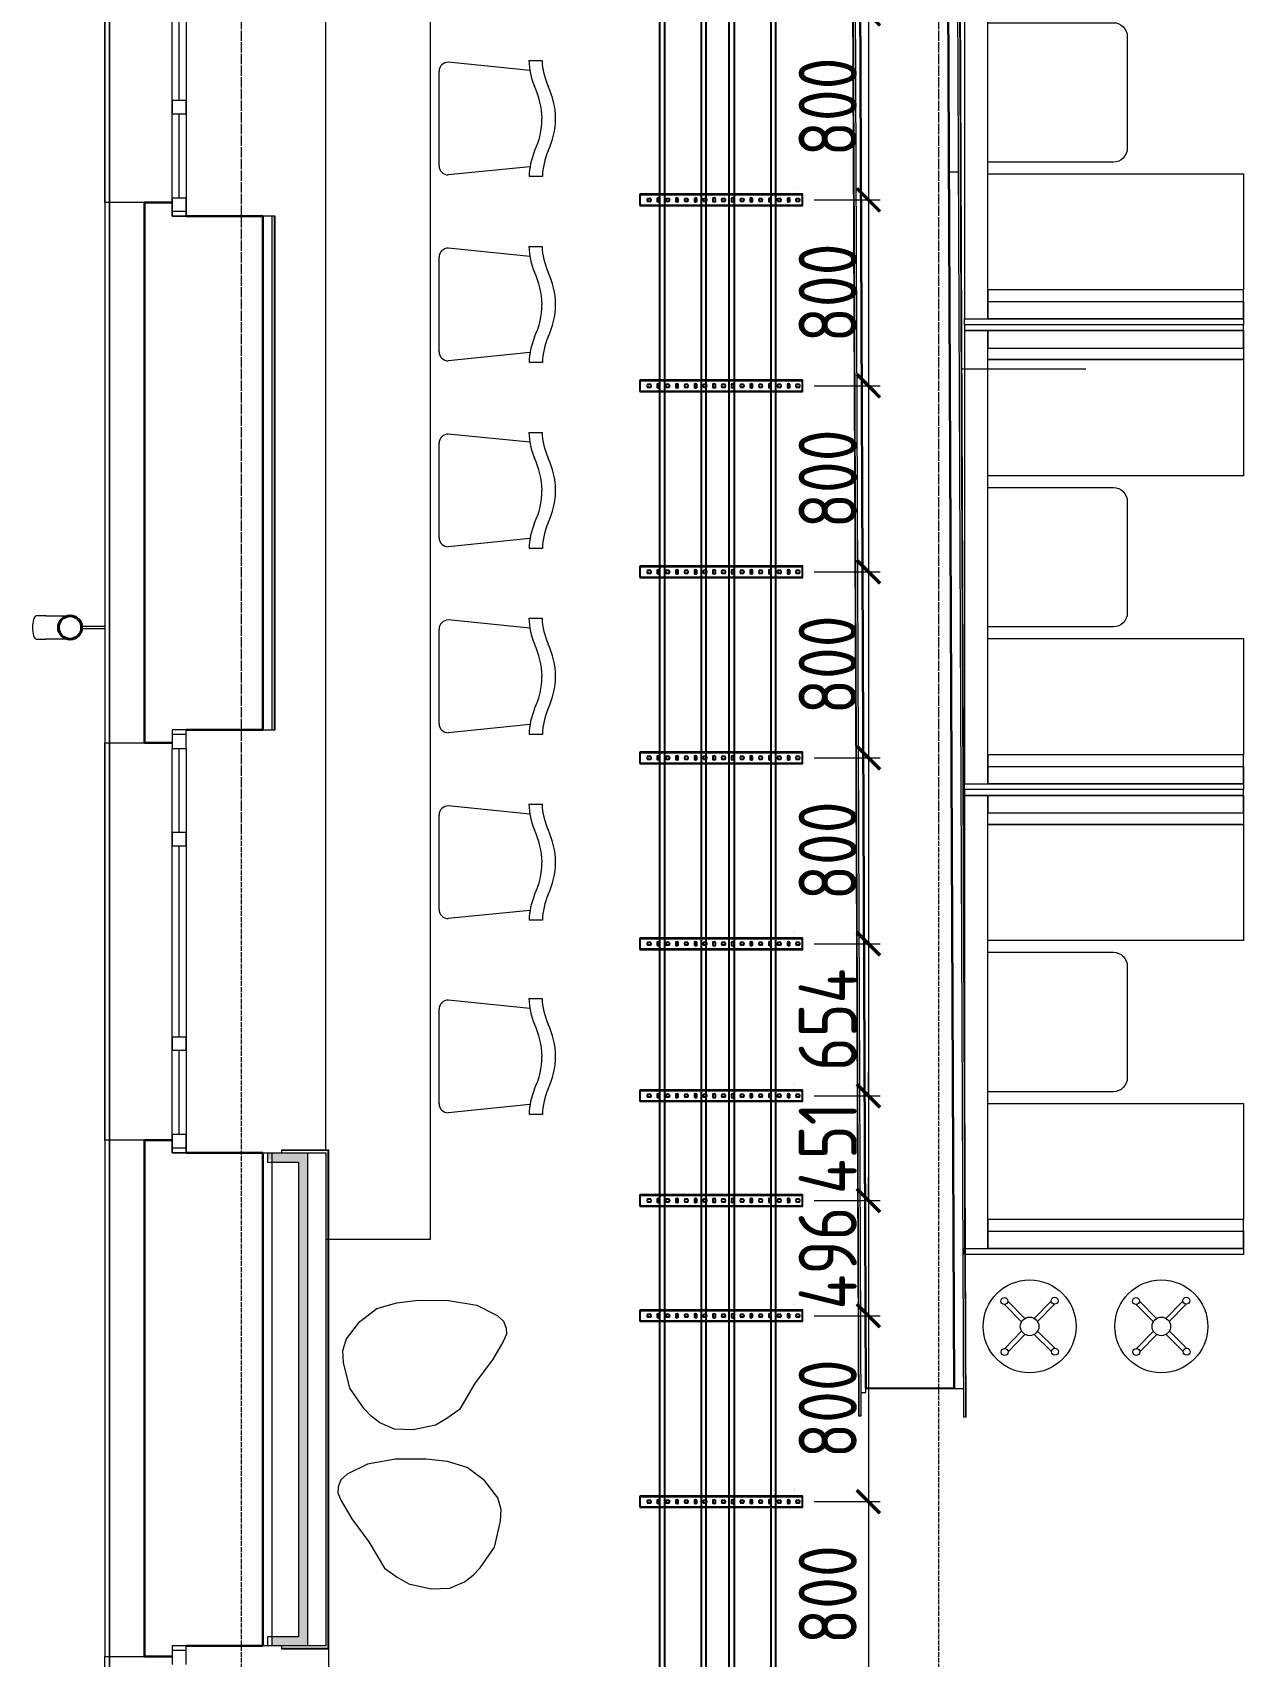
# Model space of a CAD drawing. Header units: millimetres. Extents: x -42533 to 645315, y 3457 to 82611.
# Drawn here: x 325497 to 330708, y 50052 to 57040 of the extents above; entities that cross this region are included whole.
import ezdxf
from ezdxf.enums import TextEntityAlignment as Align

# ---------------------------------------------------------------- set-up
doc = ezdxf.new("R2018")
doc.units = ezdxf.units.MM
doc.linetypes.add('ADSK_Линия сетки', pattern=[25, 20, -2.5, 0, -2.5])
for name, color, linetype in [('00_00_потолок_Панели из стали', 7, 'Continuous'), ('ЭОМ_Лотки авар.', 1, 'Continuous'), ('ЭОМ_Лотки рабочие', 5, 'Continuous')]:
    doc.layers.add(name, color=color, linetype=linetype)
for name, color, linetype, lineweight in [('_ Окна', 7, 'Continuous', 9), ('Обобщенные модели', 7, 'Continuous', 18), ('Окна', 7, 'Continuous', 9), ('Оси', 253, 'Continuous', 9), ('Перекрытие', 7, 'Continuous', 18), ('Стены внутренние', 7, 'Continuous', 18), ('Стены наружные', 7, 'Continuous', 18), ('Стены несущие', 7, 'Continuous', 30), ('Стены отделка', 7, 'Continuous', 30), ('Стены штриховка', 7, 'Continuous', 9), ('ТХ', 5, 'Continuous', 0), ('ШТРИХОВКА', 252, 'Continuous', 15)]:
    doc.layers.add(name, color=color, linetype=linetype, lineweight=lineweight)
doc.styles.get("Standard").update_dxf_attribs({"font": 'arial.ttf'})
doc.styles.add('М2', font='isocpeur.ttf', dxfattribs={"width": 0.8})
doc.dimstyles.new('М2-100', dxfattribs={"dimtxt": 250, "dimasz": 100, "dimexe": 50, "dimexo": 50, "dimgap": 50, "dimtad": 1, "dimdec": 0, "dimzin": 1, "dimtxsty": 'М2', "dimblk": 'ARCHTICK', "dimcen": 2.5, "dimdle": 50, "dimclre": 256, "dimclrt": 256, "dimadec": 0, "dimazin": 0, "dimtfac": 1, "dimtdec": 0, "dimtix": 1, "dimtmove": 1, "dimatfit": 3, "dimldrblk": 'NONE', "dimfxl": 1, "dimtolj": 1, "dimlwd": 9, "dimlwe": 9, "dimarcsym": 1})

# ---------------------------------------------------------------- blocks, each defined once
blk = doc.blocks.new('ТХ 3 этаж')
at = {"layer": 'ТХ', "color": 8}
for p, q in [((54608.9, 30441.8), (54257.6, 30477.4)), ((54604.4, 30484.5), (54662.2, 30484.5)), ((54218.1, 30031.8), (54218.1, 30437.8)), ((54608.9, 30027.7), (54257.6, 29992.2)), ((54662.5, 29985.3), (54605, 29985.3)), ((54218.1, 29231.8), (54218.1, 29637.8)), ((54608.9, 29641.8), (54257.6, 29677.4)), ((54604.4, 29684.5), (54662.2, 29684.5)), ((54608.9, 29227.7), (54257.6, 29192.2)), ((54662.5, 29185.3), (54605, 29185.3)), ((54608.9, 28841.8), (54257.6, 28877.4)), ((54604.4, 28884.5), (54662.2, 28884.5)), ((54218.1, 28431.8), (54218.1, 28837.8)), ((54608.9, 28427.7), (54257.6, 28392.2)), ((54662.5, 28385.3), (54605, 28385.3)), ((54218.1, 27631.8), (54218.1, 28037.8)), ((54608.9, 28041.8), (54257.6, 28077.4)), ((54604.4, 28084.5), (54662.2, 28084.5)), ((54608.9, 27627.7), (54257.6, 27592.2)), ((54662.5, 27585.3), (54605, 27585.3)), ((54608.9, 27241.8), (54257.6, 27277.4)), ((54604.4, 27284.5), (54662.2, 27284.5)), ((54218.1, 26831.8), (54218.1, 27237.8)), ((54608.9, 26827.7), (54257.6, 26792.2)), ((54662.5, 26785.3), (54605, 26785.3)), ((54608.9, 26406.3), (54257.6, 26441.9)), ((54604.4, 26449), (54662.2, 26449)), ((54218.1, 25996.2), (54218.1, 26402.3)), ((54608.9, 25992.2), (54257.6, 25956.7)), ((54662.5, 25949.8), (54605, 25949.8)), ((56724.7, 25058), (56651.1, 25131.7)), ((56665.2, 25145.8), (56738.9, 25072.2)), ((56851.6, 25147), (56778.7, 25072.4)), ((56793, 25058.4), (56865.8, 25133)), ((57291.6, 25058), (57217.9, 25131.7)), ((57232.1, 25145.8), (57305.7, 25072.2)), ((57418.4, 25147), (57345.6, 25072.4)), ((57359.8, 25058.4), (57432.7, 25133)), ((56867.3, 24943.8), (56793.6, 25017.5)), ((57434.1, 24943.8), (57360.4, 25017.5)), ((56652, 24942.6), (56724.7, 25017)), ((56739, 25003), (56666.2, 24928.6)), ((56779.4, 25003.3), (56853.1, 24929.7)), ((57218.8, 24942.6), (57291.6, 25017)), ((57305.9, 25003), (57233.1, 24928.6)), ((57346.3, 25003.3), (57419.9, 24929.7))]:
    blk.add_line(p, q, dxfattribs=at)
blk.add_lwpolyline([(53731, 25412.6), (54181, 25412.6), (54181, 31912.6), (53731, 31912.6)], dxfattribs=at)
at = {"layer": 'ТХ', "color": 8, "ltscale": 50}
for points in [[(56579.6, 29372.5), (56579.6, 31322.5), (56479.6, 31322.5), (56479.6, 29372.5)], [(57679.6, 29372.5), (57679.6, 29497.5), (56579.6, 29497.5), (56579.6, 29372.5)], [(57679.6, 29447.5), (57679.6, 29372.5), (56579.6, 29372.5), (56579.6, 29447.5)], [(56579.6, 27372.5), (56579.6, 29322.5), (56479.6, 29322.5), (56479.6, 27372.5)], [(57679.6, 29322.5), (57679.6, 29197.5), (56579.6, 29197.5), (56579.6, 29322.5)], [(57679.6, 29247.5), (57679.6, 29322.5), (56579.6, 29322.5), (56579.6, 29247.5)], [(57679.6, 27372.5), (57679.6, 27497.5), (56579.6, 27497.5), (56579.6, 27372.5)], [(57679.6, 27447.5), (57679.6, 27372.5), (56579.6, 27372.5), (56579.6, 27447.5)], [(56579.6, 25372.5), (56579.6, 27322.5), (56479.6, 27322.5), (56479.6, 25372.5)], [(57679.6, 27322.5), (57679.6, 27197.5), (56579.6, 27197.5), (56579.6, 27322.5)], [(57679.6, 27247.5), (57679.6, 27322.5), (56579.6, 27322.5), (56579.6, 27247.5)], [(57679.6, 25372.5), (57679.6, 25497.5), (56579.6, 25497.5), (56579.6, 25372.5)], [(57679.6, 25447.5), (57679.6, 25372.5), (56579.6, 25372.5), (56579.6, 25447.5)]]:
    blk.add_lwpolyline(points, close=True, dxfattribs=at)
at = {"layer": 'ТХ', "color": 8}
for points in [[(56579.6, 30047.5), (56579.6, 30647.5), (57119.6, 30647.5, -0.414214), (57179.6, 30587.5), (57179.6, 30107.5, -0.414214), (57119.6, 30047.5)], [(56579.6, 28047.5), (56579.6, 28647.5), (57119.6, 28647.5, -0.414214), (57179.6, 28587.5), (57179.6, 28107.5, -0.414214), (57119.6, 28047.5)], [(56579.6, 26047.5), (56579.6, 26647.5), (57119.6, 26647.5, -0.414214), (57179.6, 26587.5), (57179.6, 26107.5, -0.414214), (57119.6, 26047.5)]]:
    blk.add_lwpolyline(points, format="xyb", close=True, dxfattribs=at)
for points in [[(56579.6, 29497.5), (56579.6, 29997.5), (57679.6, 29997.5), (57679.6, 29497.5)], [(57679.6, 29372.5), (57679.6, 29347.5), (56479.6, 29347.5), (56479.6, 29372.5)], [(57679.6, 29322.5), (57679.6, 29347.5), (56479.6, 29347.5), (56479.6, 29322.5)], [(56579.6, 28697.5), (56579.6, 29197.5), (57679.6, 29197.5), (57679.6, 28697.5)], [(56579.6, 27497.5), (56579.6, 27997.5), (57679.6, 27997.5), (57679.6, 27497.5)], [(57679.6, 27372.5), (57679.6, 27347.5), (56479.6, 27347.5), (56479.6, 27372.5)], [(57679.6, 27322.5), (57679.6, 27347.5), (56479.6, 27347.5), (56479.6, 27322.5)], [(56579.6, 26697.5), (56579.6, 27197.5), (57679.6, 27197.5), (57679.6, 26697.5)], [(56579.6, 25497.5), (56579.6, 25997.5), (57679.6, 25997.5), (57679.6, 25497.5)], [(57679.6, 25372.5), (57679.6, 25347.5), (56479.6, 25347.5), (56479.6, 25372.5)]]:
    blk.add_lwpolyline(points, close=True, dxfattribs=at)
at = {"layer": 'ТХ', "color": 8, "lineweight": 0}
for points in [[(54127.9, 25150), (54258.7, 25149.8), (54380.5, 25128.5), (54467.7, 25084.8), (54494.7, 25060.7), (54506.7, 25030.6), (54508.1, 25005), (54494.5, 24973.4), (54447.8, 24893.8), (54373.9, 24794.7), (54306.1, 24680.5), (54251.9, 24641.5), (54202.2, 24613), (54105.9, 24592.1), (54026.2, 24595.3), (53963.1, 24622.4), (53925.6, 24651.1), (53895.6, 24682.7), (53834, 24771.5), (53807.2, 24882.9), (53804.2, 24934), (53819.4, 24983.6), (53876.6, 25058.7), (53950.4, 25114.2), (54036.2, 25139.6)], [(54162, 24466.5), (54031.2, 24466.3), (53909.4, 24445), (53822.3, 24401.3), (53795.3, 24377.2), (53783.3, 24347.1), (53781.8, 24321.5), (53795.4, 24290), (53842.2, 24210.3), (53916, 24111.2), (53983.9, 23997), (54038.1, 23958), (54087.7, 23929.5), (54184, 23908.6), (54263.7, 23911.8), (54326.8, 23939), (54364.4, 23967.6), (54394.4, 23999.2), (54455.9, 24088.1), (54482.8, 24199.4), (54485.7, 24250.5), (54470.6, 24300.1), (54413.3, 24375.2), (54339.5, 24430.7), (54253.8, 24456.1)]]:
    blk.add_lwpolyline(points, close=True, dxfattribs=at)
at = {"layer": 'ТХ', "color": 8}
for centre, radius in [((56759, 25037.6), 200), ((57325.9, 25037.6), 200), ((56650.3, 25146.7), 15), ((56866.5, 25148), 15), ((57217.1, 25146.7), 15), ((57433.3, 25148), 15), ((56759, 25037.6), 40), ((57325.9, 25037.6), 40), ((56651.3, 24927.6), 15), ((56868.1, 24928.8), 15), ((57218.1, 24927.6), 15), ((57434.9, 24928.8), 15)]:
    blk.add_circle(centre, radius, dxfattribs=at)
for centre, radius, start, end in [((54257.6, 30437.8), 39.6, 90, 180), ((54919.7, 30495.8), 315.5, 182.03974, 202.69607), ((54962.3, 30497.3), 301.4, 182.3795, 204.13839), ((54321, 30228.9), 340, 0.98928, 25.27184), ((54396, 30234.4), 323, 0.04506, 25.59188), ((54339, 30235), 321.8, 334.36129, 359.95428), ((54397.1, 30234.9), 321.8, 334.36129, 359.95428), ((54920.3, 29974), 315.5, 157.30393, 177.96026), ((54966.2, 29976.2), 303.4, 156.75305, 178.2859), ((54257.6, 30031.8), 39.6, 180, 270), ((54257.6, 29637.8), 39.6, 90, 180), ((54919.7, 29695.8), 315.5, 182.03974, 202.69607), ((54962.3, 29697.3), 301.4, 182.3795, 204.13839), ((54321, 29428.9), 340, 0.98928, 25.27184), ((54396, 29434.4), 323, 0.04506, 25.59188), ((54339, 29435), 321.8, 334.36129, 359.95428), ((54397.1, 29434.9), 321.8, 334.36129, 359.95428), ((54920.3, 29174), 315.5, 157.30393, 177.96026), ((54966.2, 29176.2), 303.4, 156.75305, 178.2859), ((54257.6, 29231.8), 39.6, 180, 270), ((54257.6, 28837.8), 39.6, 90, 180), ((54919.7, 28895.8), 315.5, 182.03974, 202.69607), ((54962.3, 28897.3), 301.4, 182.3795, 204.13839), ((54321, 28628.9), 340, 0.98928, 25.27184), ((54396, 28634.4), 323, 0.04506, 25.59188), ((54339, 28635), 321.8, 334.36129, 359.95428), ((54397.1, 28634.9), 321.8, 334.36129, 359.95428), ((54920.3, 28374), 315.5, 157.30393, 177.96026), ((54966.2, 28376.2), 303.4, 156.75305, 178.2859), ((54257.6, 28431.8), 39.6, 180, 270), ((54257.6, 28037.8), 39.6, 90, 180), ((54919.7, 28095.8), 315.5, 182.03974, 202.69607), ((54962.3, 28097.3), 301.4, 182.3795, 204.13839), ((54321, 27828.9), 340, 0.98928, 25.27184), ((54396, 27834.4), 323, 0.04506, 25.59188), ((54339, 27835), 321.8, 334.36129, 359.95428), ((54397.1, 27834.9), 321.8, 334.36129, 359.95428), ((54920.3, 27574), 315.5, 157.30393, 177.96026), ((54966.2, 27576.2), 303.4, 156.75305, 178.2859), ((54257.6, 27631.8), 39.6, 180, 270), ((54257.6, 27237.8), 39.6, 90, 180), ((54919.7, 27295.8), 315.5, 182.03974, 202.69607), ((54962.3, 27297.3), 301.4, 182.3795, 204.13839), ((54321, 27028.9), 340, 0.98928, 25.27184), ((54396, 27034.4), 323, 0.04506, 25.59188), ((54339, 27035), 321.8, 334.36129, 359.95428), ((54397.1, 27034.9), 321.8, 334.36129, 359.95428), ((54920.3, 26774), 315.5, 157.30393, 177.96026), ((54966.2, 26776.2), 303.4, 156.75305, 178.2859), ((54257.6, 26831.8), 39.6, 180, 270), ((54257.6, 26402.3), 39.6, 90, 180), ((54919.7, 26460.2), 315.5, 182.03974, 202.69607), ((54962.3, 26461.8), 301.4, 182.3795, 204.13839), ((54321, 26193.4), 340, 0.98928, 25.27184), ((54396, 26198.9), 323, 0.04506, 25.59188), ((54339, 26199.5), 321.8, 334.36129, 359.95428), ((54397.1, 26199.4), 321.8, 334.36129, 359.95428), ((54257.6, 25996.2), 39.6, 180, 270), ((54920.3, 25938.5), 315.5, 157.30393, 177.96026), ((54966.2, 25940.7), 303.4, 156.75305, 178.2859)]:
    blk.add_arc(centre, radius, start, end, dxfattribs=at)
blk = doc.blocks.new('План 3 этажа')
at = {"layer": 'Стены внутренние'}
for points in [[(46489.197, 25862.851), (46642.845, 25862.851), (46642.845, 25902.851), (46469.197, 25902.851), (46469.197, 25873.851), (46489.197, 25873.851)], [(46602.845, 23821.051), (46642.845, 23821.051), (46641.974, 25862.851), (46602.845, 25862.851), (46602.845, 24090.242)], [(46602.845, 23781.051), (46642.845, 23781.051), (46642.845, 23821.051), (46489.197, 23821.051), (46489.197, 23781.051)]]:
    blk.add_hatch(color=8, dxfattribs=at).paths.add_polyline_path(points)
at = {"layer": '_ Окна', "color": 8}
for p, q in [((46089.197, 30432.855), (46089.197, 31252.855)), ((46089.197, 30012.855), (46089.197, 30372.855)), ((46119.197, 29952.855), (46059.197, 29952.855)), ((46119.197, 27702.851), (46059.197, 27702.851)), ((46089.197, 27282.851), (46089.197, 27642.851)), ((46089.197, 26402.851), (46089.197, 27222.851)), ((46089.197, 25982.851), (46089.197, 26342.851)), ((46119.197, 25922.851), (46059.197, 25922.851)), ((46119.197, 23761.051), (46059.197, 23761.051))]:
    blk.add_line(p, q, dxfattribs=at)
at = {"layer": '_ Окна', "color": 8, "lineweight": 18}
for p, q in [((46059.197, 30432.855), (46119.197, 30432.855)), ((46059.197, 30372.855), (46059.197, 30432.855)), ((46119.197, 30432.855), (46119.197, 30372.855)), ((46119.197, 30372.855), (46059.197, 30372.855)), ((46059.197, 30012.855), (46119.197, 30012.855)), ((46059.197, 29932.855), (46059.197, 30012.855)), ((46119.197, 30012.855), (46119.197, 29932.855)), ((46119.197, 29932.855), (46059.197, 29932.855)), ((46119.197, 27722.851), (46059.197, 27722.851)), ((46059.197, 27722.851), (46059.197, 27642.851)), ((46119.197, 27642.851), (46119.197, 27722.851)), ((46059.197, 27642.851), (46119.197, 27642.851)), ((46059.197, 27282.851), (46119.197, 27282.851)), ((46059.197, 27222.851), (46059.197, 27282.851)), ((46119.197, 27282.851), (46119.197, 27222.851)), ((46119.197, 27222.851), (46059.197, 27222.851)), ((46059.197, 26402.851), (46119.197, 26402.851)), ((46059.197, 26342.851), (46059.197, 26402.851)), ((46119.197, 26402.851), (46119.197, 26342.851)), ((46119.197, 26342.851), (46059.197, 26342.851)), ((46059.197, 25982.851), (46119.197, 25982.851)), ((46059.197, 25902.851), (46059.197, 25982.851)), ((46119.197, 25982.851), (46119.197, 25902.851)), ((46119.197, 25902.851), (46059.197, 25902.851)), ((46119.197, 23781.051), (46059.197, 23781.051)), ((46059.197, 23781.051), (46059.197, 23701.051)), ((46119.197, 23701.051), (46119.197, 23781.051))]:
    blk.add_line(p, q, dxfattribs=at)
at = {"layer": 'Обобщенные модели', "color": 8}
for p, q in [((45515.549, 28213.564), (45473.045, 28213.564)), ((45769.197, 28168.564), (45670.055, 28168.564)), ((45473.045, 28113.564), (45515.549, 28113.564)), ((45670.055, 28158.564), (45769.197, 28158.564))]:
    blk.add_line(p, q, dxfattribs=at)
at = {"layer": 'Обобщенные модели', "color": 8, "flags": 128}
for points in [[(45515.549, 28213.564), (45521.217, 28213.564), (45526.801, 28213.564), (45532.294, 28213.564), (45537.685, 28213.564), (45542.967, 28213.564), (45548.131, 28213.564), (45553.168, 28213.564), (45558.072, 28213.564), (45562.833, 28213.564), (45567.444, 28213.564), (45571.898, 28213.564), (45576.188, 28213.564), (45580.306, 28213.564), (45584.247, 28213.564), (45588.004, 28213.564), (45591.571, 28213.564), (45594.942, 28213.564), (45598.112, 28213.564), (45601.075, 28213.564), (45603.828, 28213.564), (45606.18, 28213.564)], [(45606.18, 28113.564), (45604.909, 28113.564), (45602.246, 28113.564), (45599.37, 28113.564), (45596.285, 28113.564), (45592.997, 28113.564), (45589.511, 28113.564), (45585.833, 28113.564), (45581.968, 28113.564), (45577.922, 28113.564), (45573.703, 28113.564), (45569.316, 28113.564), (45564.769, 28113.564), (45560.07, 28113.564), (45555.225, 28113.564), (45550.242, 28113.564), (45545.13, 28113.564), (45539.896, 28113.564), (45534.549, 28113.564), (45529.098, 28113.564), (45523.55, 28113.564), (45517.916, 28113.564), (45515.549, 28113.564)]]:
    blk.add_lwpolyline(points, dxfattribs=at)
at = {"layer": 'Обобщенные модели', "color": 8}
for start, end in [(0, 180), (180, 0)]:
    blk.add_arc((45619.197, 28163.564), 52, start, end, dxfattribs=at)
at = {"layer": 'Обобщенные модели', "color": 8, "lineweight": 40}
for start, end in [(0, 180), (180, 0)]:
    blk.add_arc((45619.197, 28163.564), 50, start, end, dxfattribs=at)
at = {"layer": 'Обобщенные модели', "color": 8}
for start_param, end_param in [(3.14159265, 4.71238898), (4.71238898, 6.28318531)]:
    blk.add_ellipse((45473.045, 28163.564), major_axis=(0, -50), ratio=0.30901699, start_param=start_param, end_param=end_param, dxfattribs=at)
at = {"layer": 'Окна', "color": 8}
for p, q in [((46059.197, 30432.855), (46059.197, 31252.855)), ((46119.197, 31252.855), (46119.197, 30432.855)), ((46059.197, 30432.855), (46059.197, 30372.855)), ((46119.197, 30372.855), (46119.197, 30432.855)), ((46059.197, 30012.855), (46059.197, 30372.855)), ((46119.197, 30372.855), (46119.197, 30012.855)), ((46059.197, 30012.855), (46059.197, 29932.855)), ((46119.197, 29932.855), (46119.197, 30012.855)), ((46059.197, 29932.855), (46119.197, 29932.855)), ((46059.197, 27722.851), (46059.197, 27642.851)), ((46119.197, 27722.851), (46059.197, 27722.851)), ((46119.197, 27642.851), (46119.197, 27722.851)), ((46059.197, 27282.851), (46059.197, 27642.851)), ((46119.197, 27642.851), (46119.197, 27282.851)), ((46059.197, 27282.851), (46059.197, 27222.851)), ((46119.197, 27222.851), (46119.197, 27282.851)), ((46059.197, 26402.851), (46059.197, 27222.851)), ((46119.197, 27222.851), (46119.197, 26402.851)), ((46059.197, 26402.851), (46059.197, 26342.851)), ((46119.197, 26342.851), (46119.197, 26402.851)), ((46059.197, 25982.851), (46059.197, 26342.851)), ((46119.197, 26342.851), (46119.197, 25982.851)), ((46059.197, 25982.851), (46059.197, 25902.851)), ((46119.197, 25902.851), (46119.197, 25982.851)), ((46059.197, 25902.851), (46119.197, 25902.851)), ((46059.197, 23781.051), (46059.197, 23701.051)), ((46119.197, 23781.051), (46059.197, 23781.051)), ((46119.197, 23701.051), (46119.197, 23781.051))]:
    blk.add_line(p, q, dxfattribs=at)
at = {"layer": 'Оси', "color": 8, "linetype": 'ADSK_Линия сетки'}
for p, q in [((49356.908, -3523.688), (49356.908, 43515.246)), ((46356.908, -3523.688), (46356.908, 42848.902))]:
    blk.add_line(p, q, dxfattribs=at)
at = {"layer": 'Перекрытие', "color": 8}
for p, q in [((46720.119, 25914.851), (46720.119, 31740.855)), ((49989.608, 29274.474), (49457.052, 29274.474)), ((46732.119, 20786.474), (46732.119, 23771.051))]:
    blk.add_line(p, q, dxfattribs=at)
at = {"layer": 'Стены наружные', "color": 8}
for p, q in [((45768.197, 29992.855), (45768.197, 31690.022)), ((45769.197, 29992.855), (45769.197, 31692.855)), ((45769.197, 31690.022), (45769.197, 29992.855)), ((45789.197, 31692.855), (45789.197, 29992.855)), ((45789.197, 29992.855), (45789.197, 31692.855)), ((45768.197, 29992.855), (45769.197, 29992.855)), ((45768.197, 25958.846), (45768.197, 27667.851)), ((45768.197, 27667.851), (45769.197, 27667.851)), ((45769.197, 25957.851), (45769.197, 27667.851)), ((45769.197, 27667.851), (45769.197, 25958.846)), ((45789.197, 27667.851), (45789.197, 25957.851)), ((45789.197, 25957.851), (45789.197, 27667.851)), ((45769.197, 25958.846), (45768.197, 25958.846)), ((45769.197, 22006.051), (45769.197, 23736.051)), ((45789.197, 23736.051), (45789.197, 22006.051)), ((45789.197, 22006.051), (45789.197, 23736.051))]:
    blk.add_line(p, q, dxfattribs=at)
at = {"layer": 'Стены несущие', "color": 8}
for p, q in [((49009.756, 32978.395), (49043.152, 24889.306)), ((49423.149, 24890.875), (49389.753, 32979.963)), ((46059.197, 29992.855), (45939.197, 29992.855)), ((45939.197, 29992.855), (45939.197, 27667.851)), ((46449.197, 29932.855), (46119.197, 29932.855)), ((46449.197, 27722.851), (46449.197, 29932.855)), ((46119.197, 27722.851), (46449.197, 27722.851)), ((45939.197, 27667.851), (46059.197, 27667.851)), ((45939.197, 23736.051), (45939.197, 25957.851)), ((46059.197, 25957.851), (45939.197, 25957.851)), ((46449.197, 25902.851), (46119.197, 25902.851)), ((46449.197, 25902.851), (46449.197, 23781.051)), ((49043.152, 24889.306), (49423.149, 24890.875)), ((46119.197, 23781.051), (46449.197, 23781.051)), ((45939.197, 23736.051), (46059.197, 23736.051))]:
    blk.add_line(p, q, dxfattribs=at)
at = {"layer": 'Стены отделка', "color": 8, "lineweight": 9}
for p, q in [((48977.756, 32978.263), (49011.637, 24771.724)), ((49023.637, 24771.774), (48989.756, 32978.312)), ((49429.753, 32980.129), (49463.66, 24767.199)), ((49475.66, 24767.248), (49441.753, 32980.178)), ((49401.544, 30123.988), (49441.544, 30124.153)), ((45789.197, 29992.855), (45769.197, 29992.855)), ((45769.197, 29992.855), (45769.197, 27667.851)), ((45789.197, 27667.851), (45789.197, 29992.855)), ((45939.197, 29992.855), (45789.197, 29992.855)), ((45789.197, 29992.855), (45789.197, 27667.851)), ((46501.197, 29932.855), (46449.197, 29932.855)), ((46501.197, 27722.851), (46501.197, 29932.855)), ((46449.197, 27722.851), (46501.197, 27722.851)), ((45769.197, 27667.851), (45789.197, 27667.851)), ((45789.197, 27667.851), (45939.197, 27667.851)), ((45769.197, 25957.851), (45769.197, 23736.051)), ((45789.197, 25957.851), (45769.197, 25957.851)), ((45789.197, 23736.051), (45789.197, 25957.851)), ((45789.197, 25957.851), (45789.197, 23736.051)), ((45939.197, 25957.851), (45789.197, 25957.851)), ((46449.197, 25902.851), (46720.119, 25902.851)), ((46469.197, 25902.851), (46469.197, 25862.851)), ((46469.197, 25862.851), (46602.845, 25862.851)), ((46489.197, 23781.051), (46489.197, 25902.851)), ((46730.119, 25914.851), (46529.197, 25914.851)), ((46529.197, 25914.851), (46529.197, 25902.851)), ((46602.845, 25862.851), (46602.845, 23821.051)), ((46642.845, 23781.051), (46642.845, 25902.851)), ((46720.119, 25902.851), (46720.119, 23781.051)), ((46732.119, 23771.051), (46732.119, 25912.851)), ((49043.224, 24871.856), (49043.152, 24889.306)), ((49423.149, 24890.875), (49423.155, 24889.425)), ((49423.155, 24889.425), (49463.154, 24889.59)), ((49023.224, 24871.773), (49043.224, 24871.856)), ((49011.637, 24771.724), (49023.637, 24771.774)), ((49463.66, 24767.199), (49475.66, 24767.248)), ((46720.119, 23781.051), (46449.197, 23781.051)), ((46602.845, 23821.051), (46469.197, 23821.051)), ((46469.197, 23821.051), (46469.197, 23781.051)), ((46529.197, 23781.051), (46529.197, 23769.051)), ((46529.197, 23769.051), (46730.119, 23769.051)), ((45769.197, 23736.051), (45789.197, 23736.051)), ((45789.197, 23736.051), (45939.197, 23736.051))]:
    blk.add_line(p, q, dxfattribs=at)
at = {"layer": 'Стены штриховка', "color": 8}
for p, q in [((48979.756, 32978.271), (49013.637, 24771.733)), ((49473.66, 24767.24), (49439.753, 32980.17)), ((46489.197, 27722.851), (46489.197, 29932.855)), ((46499.197, 27722.851), (46499.197, 29932.855)), ((46732.119, 25912.851), (46529.197, 25912.851)), ((46730.119, 23769.051), (46730.119, 25914.851)), ((46732.119, 25914.851), (46730.119, 25914.851)), ((46732.119, 25912.851), (46732.119, 25914.851)), ((46529.197, 23771.051), (46732.119, 23771.051)), ((46730.119, 23769.051), (46732.119, 23769.051))]:
    blk.add_line(p, q, dxfattribs=at)
at = {"layer": 'ЭОМ_Лотки рабочие'}
blk.add_blockref('ТХ 3 этаж', (-7010.895, 118.542), dxfattribs=at)
blk = doc.blocks.new('*U1332')
at = {"color": 0, "linetype": 'Continuous', "lineweight": 25}
for p, q in [((-78.8, -26281.8), (-78.8, 0)), ((78.8, -26281.8), (78.8, 0))]:
    blk.add_line(p, q, dxfattribs=at)
blk.add_lwpolyline([(100.8, -26281.8), (100.8, 0), (-100.8, 0), (-100.8, -26281.8)], close=True, dxfattribs=at)
at = {"color": 0, "flags": 9}
for tag, p in [('АРТИКУЛ', (-59.7, -11.8)), ('НАИМЕНОВАНИЕ', (-59.1, -7)), ('ПРИМЕЧАНИЕ', (-58.8, -17.3))]:
    blk.add_attdef(tag, text='', height=2.5, dxfattribs=at).set_placement(p, align=Align.TOP_LEFT)
at = {"color": 0, "lineweight": 30, "flags": 104}
for tag, p in [('ВЫСОТА', (-59.6, -20.9)), ('ДЛИНА', (-59.5, -36.1)), ('ТОЛЩИНА', (-59, -31)), ('ШИРИНА', (-58.9, -25.1))]:
    blk.add_attdef(tag, text='', height=2.5, dxfattribs=at).set_placement(p, align=Align.TOP_LEFT)
blk = doc.blocks.new('*U1326')
at = {"color": 0, "linetype": 'Continuous', "lineweight": 25}
for p, q in [((-78.8, -25997.9), (-78.8, 0)), ((78.8, -25997.9), (78.8, 0))]:
    blk.add_line(p, q, dxfattribs=at)
blk.add_lwpolyline([(100.8, -25997.9), (100.8, 0), (-100.8, 0), (-100.8, -25997.9)], close=True, dxfattribs=at)
at = {"color": 0, "flags": 9}
for tag, p in [('АРТИКУЛ', (-59.7, -11.8)), ('НАИМЕНОВАНИЕ', (-59.1, -7)), ('ПРИМЕЧАНИЕ', (-58.8, -17.3))]:
    blk.add_attdef(tag, text='', height=2.5, dxfattribs=at).set_placement(p, align=Align.TOP_LEFT)
at = {"color": 0, "lineweight": 30, "flags": 104}
for tag, p in [('ВЫСОТА', (-59.6, -20.9)), ('ДЛИНА', (-59.5, -36.1)), ('ТОЛЩИНА', (-59, -31)), ('ШИРИНА', (-58.9, -25.1))]:
    blk.add_attdef(tag, text='', height=2.5, dxfattribs=at).set_placement(p, align=Align.TOP_LEFT)
blk = doc.blocks.new('*U45')
at = {"color": 0, "linetype": 'ByBlock', "lineweight": -2}
for points in [[(24, -700), (24, 0), (-24, 0), (-24, -700)], [(-22.5, -700), (-22.5, 0)], [(22.5, -700), (22.5, 0)], [(-24, -700), (24, -700)]]:
    blk.add_lwpolyline(points, dxfattribs=at)
at = {"color": 254, "transparency": 33554483}
blk.add_lwpolyline([(0, 0.7), (0, -2.2)], dxfattribs=at)
at = {"color": 0, "linetype": 'ByBlock', "lineweight": -2}
for points in [[(-6.7, -54.8, 0.345739), (-6.7, -65.2), (6.7, -65.2, 0.345739), (6.7, -54.8)], [(-5.2, -13.3), (-5.2, -26.7, 0.345739), (5.2, -26.7), (5.2, -13.3, 0.345739)], [(-6.7, -134.8, 0.345739), (-6.7, -145.2), (6.7, -145.2, 0.345739), (6.7, -134.8)], [(-5.2, -93.3), (-5.2, -106.7, 0.345739), (5.2, -106.7), (5.2, -93.3, 0.345739)], [(-5.2, -173.3), (-5.2, -186.7, 0.345739), (5.2, -186.7), (5.2, -173.3, 0.345739)], [(-6.7, -214.8, 0.345739), (-6.7, -225.2), (6.7, -225.2, 0.345739), (6.7, -214.8)], [(-5.2, -253.3), (-5.2, -266.7, 0.345739), (5.2, -266.7), (5.2, -253.3, 0.345739)], [(-6.7, -294.8, 0.345739), (-6.7, -305.2), (6.7, -305.2, 0.345739), (6.7, -294.8)], [(-5.2, -333.3), (-5.2, -346.7, 0.345739), (5.2, -346.7), (5.2, -333.3, 0.345739)], [(-6.7, -374.8, 0.345739), (-6.7, -385.2), (6.7, -385.2, 0.345739), (6.7, -374.8)], [(-5.2, -413.3), (-5.2, -426.7, 0.345739), (5.2, -426.7), (5.2, -413.3, 0.345739)], [(-6.7, -454.8, 0.345739), (-6.7, -465.2), (6.7, -465.2, 0.345739), (6.7, -454.8)], [(-6.7, -534.8, 0.345739), (-6.7, -545.2), (6.7, -545.2, 0.345739), (6.7, -534.8)], [(-5.2, -493.3), (-5.2, -506.7, 0.345739), (5.2, -506.7), (5.2, -493.3, 0.345739)], [(-6.7, -614.8, 0.345739), (-6.7, -625.2), (6.7, -625.2, 0.345739), (6.7, -614.8)], [(-5.2, -573.3), (-5.2, -586.7, 0.345739), (5.2, -586.7), (5.2, -573.3, 0.345739)], [(-5.2, -653.3), (-5.2, -666.7, 0.345739), (5.2, -666.7), (5.2, -653.3, 0.345739)]]:
    blk.add_lwpolyline(points, format="xyb", close=True, dxfattribs=at)
at = {"flags": 9}
for tag, p in [('АРТИКУЛ', (-58.9, -24.5)), ('ПРИМЕЧАНИЕ', (-58.3, -30.8)), ('НАИМЕНОВАНИЕ', (-58.2, -19.4))]:
    blk.add_attdef(tag, p, '', height=2.5, dxfattribs=at)
at = {"lineweight": 30, "flags": 104}
blk.add_attdef('ДЛИНА', text='', height=2.5, dxfattribs=at).set_placement((-57.7, -34.6), align=Align.TOP_LEFT)
blk = doc.blocks.new('_ArchTick')
at = {"color": 0, "linetype": 'ByBlock', "lineweight": 70, "const_width": 0.15}
blk.add_lwpolyline([(-0.5, -0.5), (0.5, 0.5)], dxfattribs=at)
blk = doc.blocks.new('*D1549')
at = {"layer": '00_00_потолок_Панели из стали', "lineweight": 9, "transparency": 16777216}
for p, q in [((328860.9, 53119.1), (329143.7, 53119.1)), ((328860.9, 52465.2), (329143.7, 52465.2))]:
    blk.add_line(p, q, dxfattribs=at)
at = {"layer": '00_00_потолок_Панели из стали', "color": 0, "lineweight": 9, "transparency": 16777216}
blk.add_line((329093.7, 53169.1), (329093.7, 52415.2), dxfattribs=at)
at = {"layer": 'Defpoints', "color": 0, "transparency": 16777216}
for p in [(328810.9, 53119.1), (328810.9, 52465.2), (329093.7, 52465.2)]:
    blk.add_point(p, dxfattribs=at)
at = {"layer": '00_00_потолок_Панели из стали', "color": 0, "lineweight": 9, "transparency": 16777216, "xscale": 100, "yscale": 100, "zscale": 100}
for p, rotation in [((329093.7, 53119.1), 90), ((329093.7, 52465.2), 270)]:
    blk.add_blockref('_ArchTick', p, dxfattribs=dict(at, rotation=rotation))
at = {"layer": '00_00_потолок_Панели из стали', "transparency": 16777216, "insert": (328918.7, 52792.2), "char_height": 250, "attachment_point": 5, "rotation": 90, "style": 'М2'}
blk.add_mtext('\\A1;654', dxfattribs=at)
blk = doc.blocks.new('_None')
blk = doc.blocks.new('*D1550')
at = {"layer": '00_00_потолок_Панели из стали', "color": 0, "lineweight": 9, "transparency": 16777216}
for p, q in [((329093.7, 52014.5), (329093.7, 52114.5)), ((329093.7, 52014.5), (329093.7, 51518.7)), ((329093.7, 51518.7), (329093.7, 51418.7))]:
    blk.add_line(p, q, dxfattribs=at)
at = {"layer": '00_00_потолок_Панели из стали', "lineweight": 9, "transparency": 16777216}
for p, q in [((328860.9, 52014.5), (329143.7, 52014.5)), ((328860.2, 51518.7), (329143.7, 51518.7))]:
    blk.add_line(p, q, dxfattribs=at)
at = {"layer": 'Defpoints', "color": 0, "transparency": 16777216}
for p in [(328810.9, 52014.5), (328810.2, 51518.7), (329093.7, 51518.7)]:
    blk.add_point(p, dxfattribs=at)
at = {"layer": '00_00_потолок_Панели из стали', "color": 0, "lineweight": 9, "transparency": 16777216, "xscale": 100, "yscale": 100, "zscale": 100}
for p, rotation in [((329093.7, 52014.5), 270), ((329093.7, 51518.7), 90)]:
    blk.add_blockref('_ArchTick', p, dxfattribs=dict(at, rotation=rotation))
at = {"layer": '00_00_потолок_Панели из стали', "transparency": 16777216, "insert": (328918.7, 51766.6), "char_height": 250, "attachment_point": 5, "rotation": 90, "style": 'М2'}
blk.add_mtext('\\A1;496', dxfattribs=at)
blk = doc.blocks.new('*D1551')
at = {"layer": '00_00_потолок_Панели из стали', "lineweight": 9, "transparency": 16777216}
for p, q in [((328938, 51518.7), (329143.7, 51518.7)), ((328860.2, 50718.5), (329143.7, 50718.5))]:
    blk.add_line(p, q, dxfattribs=at)
at = {"layer": '00_00_потолок_Панели из стали', "color": 0, "lineweight": 9, "transparency": 16777216}
blk.add_line((329093.7, 51568.7), (329093.7, 50668.5), dxfattribs=at)
at = {"layer": 'Defpoints', "color": 0, "transparency": 16777216}
for p in [(328888, 51518.7), (328810.2, 50718.5), (329093.7, 50718.5)]:
    blk.add_point(p, dxfattribs=at)
at = {"layer": '00_00_потолок_Панели из стали', "color": 0, "lineweight": 9, "transparency": 16777216, "xscale": 100, "yscale": 100, "zscale": 100}
for p, rotation in [((329093.7, 51518.7), 90), ((329093.7, 50718.5), 270)]:
    blk.add_blockref('_ArchTick', p, dxfattribs=dict(at, rotation=rotation))
at = {"layer": '00_00_потолок_Панели из стали', "transparency": 16777216, "insert": (328918.7, 51118.6), "char_height": 250, "attachment_point": 5, "rotation": 90, "style": 'М2'}
blk.add_mtext('\\A1;800', dxfattribs=at)
blk = doc.blocks.new('*D1552')
at = {"layer": '00_00_потолок_Панели из стали', "color": 0, "lineweight": 9, "transparency": 16777216}
blk.add_line((329093.7, 50768.5), (329093.7, 49868.3), dxfattribs=at)
at = {"layer": '00_00_потолок_Панели из стали', "lineweight": 9, "transparency": 16777216}
for p, q in [((328938, 50718.5), (329143.7, 50718.5)), ((328860.2, 49918.3), (329143.7, 49918.3))]:
    blk.add_line(p, q, dxfattribs=at)
at = {"layer": 'Defpoints', "color": 0, "transparency": 16777216}
for p in [(328888, 50718.5), (328810.2, 49918.3), (329093.7, 49918.3)]:
    blk.add_point(p, dxfattribs=at)
at = {"layer": '00_00_потолок_Панели из стали', "color": 0, "lineweight": 9, "transparency": 16777216, "xscale": 100, "yscale": 100, "zscale": 100}
for p, rotation in [((329093.7, 50718.5), 90), ((329093.7, 49918.3), 270)]:
    blk.add_blockref('_ArchTick', p, dxfattribs=dict(at, rotation=rotation))
at = {"layer": '00_00_потолок_Панели из стали', "transparency": 16777216, "insert": (328918.7, 50318.4), "char_height": 250, "attachment_point": 5, "rotation": 90, "style": 'М2'}
blk.add_mtext('\\A1;800', dxfattribs=at)
blk = doc.blocks.new('*D1554')
at = {"layer": '00_00_потолок_Панели из стали', "color": 0, "lineweight": 9, "transparency": 16777216}
blk.add_line((329093.7, 57170.1), (329093.7, 56269.9), dxfattribs=at)
at = {"layer": '00_00_потолок_Панели из стали', "lineweight": 9, "transparency": 16777216}
for p, q in [((328938, 57120.1), (329143.7, 57120.1)), ((328860.2, 56319.9), (329143.7, 56319.9))]:
    blk.add_line(p, q, dxfattribs=at)
at = {"layer": 'Defpoints', "color": 0, "transparency": 16777216}
for p in [(328888, 57120.1), (328810.2, 56319.9), (329093.7, 56319.9)]:
    blk.add_point(p, dxfattribs=at)
at = {"layer": '00_00_потолок_Панели из стали', "color": 0, "lineweight": 9, "transparency": 16777216, "xscale": 100, "yscale": 100, "zscale": 100}
for p, rotation in [((329093.7, 57120.1), 90), ((329093.7, 56319.9), 270)]:
    blk.add_blockref('_ArchTick', p, dxfattribs=dict(at, rotation=rotation))
at = {"layer": '00_00_потолок_Панели из стали', "transparency": 16777216, "insert": (328918.7, 56720), "char_height": 250, "attachment_point": 5, "rotation": 90, "style": 'М2'}
blk.add_mtext('\\A1;800', dxfattribs=at)
blk = doc.blocks.new('*D1555')
at = {"layer": '00_00_потолок_Панели из стали', "color": 0, "lineweight": 9, "transparency": 16777216}
blk.add_line((329093.7, 56369.9), (329093.7, 55469.7), dxfattribs=at)
at = {"layer": '00_00_потолок_Панели из стали', "lineweight": 9, "transparency": 16777216}
for p, q in [((328938, 56319.9), (329143.7, 56319.9)), ((328860.2, 55519.7), (329143.7, 55519.7))]:
    blk.add_line(p, q, dxfattribs=at)
at = {"layer": 'Defpoints', "color": 0, "transparency": 16777216}
for p in [(328888, 56319.9), (328810.2, 55519.7), (329093.7, 55519.7)]:
    blk.add_point(p, dxfattribs=at)
at = {"layer": '00_00_потолок_Панели из стали', "color": 0, "lineweight": 9, "transparency": 16777216, "xscale": 100, "yscale": 100, "zscale": 100}
for p, rotation in [((329093.7, 56319.9), 90), ((329093.7, 55519.7), 270)]:
    blk.add_blockref('_ArchTick', p, dxfattribs=dict(at, rotation=rotation))
at = {"layer": '00_00_потолок_Панели из стали', "transparency": 16777216, "insert": (328918.7, 55919.8), "char_height": 250, "attachment_point": 5, "rotation": 90, "style": 'М2'}
blk.add_mtext('\\A1;800', dxfattribs=at)
blk = doc.blocks.new('*D1556')
at = {"layer": '00_00_потолок_Панели из стали', "color": 0, "lineweight": 9, "transparency": 16777216}
blk.add_line((329093.7, 55569.7), (329093.7, 54669.5), dxfattribs=at)
at = {"layer": '00_00_потолок_Панели из стали', "lineweight": 9, "transparency": 16777216}
for p, q in [((328938, 55519.7), (329143.7, 55519.7)), ((328860.2, 54719.5), (329143.7, 54719.5))]:
    blk.add_line(p, q, dxfattribs=at)
at = {"layer": 'Defpoints', "color": 0, "transparency": 16777216}
for p in [(328888, 55519.7), (328810.2, 54719.5), (329093.7, 54719.5)]:
    blk.add_point(p, dxfattribs=at)
at = {"layer": '00_00_потолок_Панели из стали', "color": 0, "lineweight": 9, "transparency": 16777216, "xscale": 100, "yscale": 100, "zscale": 100}
for p, rotation in [((329093.7, 55519.7), 90), ((329093.7, 54719.5), 270)]:
    blk.add_blockref('_ArchTick', p, dxfattribs=dict(at, rotation=rotation))
at = {"layer": '00_00_потолок_Панели из стали', "transparency": 16777216, "insert": (328918.7, 55119.6), "char_height": 250, "attachment_point": 5, "rotation": 90, "style": 'М2'}
blk.add_mtext('\\A1;800', dxfattribs=at)
blk = doc.blocks.new('*D1557')
at = {"layer": '00_00_потолок_Панели из стали', "lineweight": 9, "transparency": 16777216}
for p, q in [((328938, 54719.5), (329143.7, 54719.5)), ((328860.2, 53919.3), (329143.7, 53919.3))]:
    blk.add_line(p, q, dxfattribs=at)
at = {"layer": '00_00_потолок_Панели из стали', "color": 0, "lineweight": 9, "transparency": 16777216}
blk.add_line((329093.7, 54769.5), (329093.7, 53869.3), dxfattribs=at)
at = {"layer": 'Defpoints', "color": 0, "transparency": 16777216}
for p in [(328888, 54719.5), (328810.2, 53919.3), (329093.7, 53919.3)]:
    blk.add_point(p, dxfattribs=at)
at = {"layer": '00_00_потолок_Панели из стали', "color": 0, "lineweight": 9, "transparency": 16777216, "xscale": 100, "yscale": 100, "zscale": 100}
for p, rotation in [((329093.7, 54719.5), 90), ((329093.7, 53919.3), 270)]:
    blk.add_blockref('_ArchTick', p, dxfattribs=dict(at, rotation=rotation))
at = {"layer": '00_00_потолок_Панели из стали', "transparency": 16777216, "insert": (328918.7, 54319.4), "char_height": 250, "attachment_point": 5, "rotation": 90, "style": 'М2'}
blk.add_mtext('\\A1;800', dxfattribs=at)
blk = doc.blocks.new('*D1558')
at = {"layer": '00_00_потолок_Панели из стали', "color": 0, "lineweight": 9, "transparency": 16777216}
blk.add_line((329093.7, 53969.3), (329093.7, 53069.1), dxfattribs=at)
at = {"layer": '00_00_потолок_Панели из стали', "lineweight": 9, "transparency": 16777216}
for p, q in [((328938, 53919.3), (329143.7, 53919.3)), ((328860.2, 53119.1), (329143.7, 53119.1))]:
    blk.add_line(p, q, dxfattribs=at)
at = {"layer": 'Defpoints', "color": 0, "transparency": 16777216}
for p in [(328888, 53919.3), (328810.2, 53119.1), (329093.7, 53119.1)]:
    blk.add_point(p, dxfattribs=at)
at = {"layer": '00_00_потолок_Панели из стали', "color": 0, "lineweight": 9, "transparency": 16777216, "xscale": 100, "yscale": 100, "zscale": 100}
for p, rotation in [((329093.7, 53919.3), 90), ((329093.7, 53119.1), 270)]:
    blk.add_blockref('_ArchTick', p, dxfattribs=dict(at, rotation=rotation))
at = {"layer": '00_00_потолок_Панели из стали', "transparency": 16777216, "insert": (328918.7, 53519.2), "char_height": 250, "attachment_point": 5, "rotation": 90, "style": 'М2'}
blk.add_mtext('\\A1;800', dxfattribs=at)
blk = doc.blocks.new('*D1632')
at = {"layer": '00_00_потолок_Панели из стали', "color": 0, "lineweight": 9, "transparency": 16777216}
for p, q in [((329093.7, 52465.2), (329093.7, 52565.2)), ((329093.7, 52465.2), (329093.7, 52014.5)), ((329093.7, 52014.5), (329093.7, 51914.5))]:
    blk.add_line(p, q, dxfattribs=at)
at = {"layer": '00_00_потолок_Панели из стали', "lineweight": 9, "transparency": 16777216}
for p, q in [((328860.9, 52465.2), (329143.7, 52465.2)), ((328860.2, 52014.5), (329143.7, 52014.5))]:
    blk.add_line(p, q, dxfattribs=at)
at = {"layer": 'Defpoints', "color": 0, "transparency": 16777216}
for p in [(328810.9, 52465.2), (328810.2, 52014.5), (329093.7, 52014.5)]:
    blk.add_point(p, dxfattribs=at)
at = {"layer": '00_00_потолок_Панели из стали', "color": 0, "lineweight": 9, "transparency": 16777216, "xscale": 100, "yscale": 100, "zscale": 100}
for p, rotation in [((329093.7, 52465.2), 270), ((329093.7, 52014.5), 90)]:
    blk.add_blockref('_ArchTick', p, dxfattribs=dict(at, rotation=rotation))
at = {"layer": '00_00_потолок_Панели из стали', "transparency": 16777216, "insert": (328918.7, 52239.8), "char_height": 250, "attachment_point": 5, "rotation": 90, "style": 'М2'}
blk.add_mtext('\\A1;451', dxfattribs=at)

msp = doc.modelspace()

# ---------------------------------------------------------------- block references
at = {"layer": 'ШТРИХОВКА'}
msp.add_blockref('План 3 этажа', (280039.2, 26316.4), dxfattribs=at)
at = {"layer": 'ЭОМ_Лотки авар.', "color": 1, "rotation": 180}
msp.add_blockref('*U1326', (328295, 37033.2), dxfattribs=at)
at = {"layer": 'ЭОМ_Лотки рабочие', "rotation": 180}
msp.add_blockref('*U1332', (328594.6, 36738.5), dxfattribs=at)
at = {"layer": 'ЭОМ_Лотки рабочие'}
ref = msp.add_blockref('*U45', (328810.2, 56319.9), dxfattribs=dict(at, rotation=270))
lines = msp.add_mtext('700 мм', dxfattribs={"layer": '0', "insert": (328775.6, 56377.6), "char_height": 2.5, "attachment_point": 1, "rotation": 270})
ref.add_attrib('ДЛИНА', '', (328775.6, 56377.6), dxfattribs={"flags": 2}).embed_mtext(lines)
ref = msp.add_blockref('*U45', (328810.2, 55519.7), dxfattribs=dict(at, rotation=270))
lines = msp.add_mtext('700 мм', dxfattribs={"layer": '0', "insert": (328775.6, 55577.4), "char_height": 2.5, "attachment_point": 1, "rotation": 270})
ref.add_attrib('ДЛИНА', '', (328775.6, 55577.4), dxfattribs={"flags": 2}).embed_mtext(lines)
ref = msp.add_blockref('*U45', (328810.2, 54719.5), dxfattribs=dict(at, rotation=270))
lines = msp.add_mtext('700 мм', dxfattribs={"layer": '0', "insert": (328775.6, 54777.2), "char_height": 2.5, "attachment_point": 1, "rotation": 270})
ref.add_attrib('ДЛИНА', '', (328775.6, 54777.2), dxfattribs={"flags": 2}).embed_mtext(lines)
ref = msp.add_blockref('*U45', (328810.2, 53919.3), dxfattribs=dict(at, rotation=270))
lines = msp.add_mtext('700 мм', dxfattribs={"layer": '0', "insert": (328775.6, 53977), "char_height": 2.5, "attachment_point": 1, "rotation": 270})
ref.add_attrib('ДЛИНА', '', (328775.6, 53977), dxfattribs={"flags": 2}).embed_mtext(lines)
ref = msp.add_blockref('*U45', (328810.2, 53119.1), dxfattribs=dict(at, rotation=270))
lines = msp.add_mtext('700 мм', dxfattribs={"layer": '0', "insert": (328775.6, 53176.8), "char_height": 2.5, "attachment_point": 1, "rotation": 270})
ref.add_attrib('ДЛИНА', '', (328775.6, 53176.8), dxfattribs={"flags": 2}).embed_mtext(lines)
ref = msp.add_blockref('*U45', (328810.2, 52465.2), dxfattribs=dict(at, rotation=270))
lines = msp.add_mtext('700 мм', dxfattribs={"layer": '0', "insert": (328775.6, 52522.9), "char_height": 2.5, "attachment_point": 1, "rotation": 270})
ref.add_attrib('ДЛИНА', '', (328775.6, 52522.9), dxfattribs={"flags": 2}).embed_mtext(lines)
ref = msp.add_blockref('*U45', (328810.2, 52014.5), dxfattribs=dict(at, rotation=270))
lines = msp.add_mtext('700 мм', dxfattribs={"layer": '0', "insert": (328775.6, 52072.2), "char_height": 2.5, "attachment_point": 1, "rotation": 270})
ref.add_attrib('ДЛИНА', '', (328775.6, 52072.2), dxfattribs={"flags": 2}).embed_mtext(lines)
ref = msp.add_blockref('*U45', (328810.2, 51518.7), dxfattribs=dict(at, rotation=270))
lines = msp.add_mtext('700 мм', dxfattribs={"layer": '0', "insert": (328775.6, 51576.4), "char_height": 2.5, "attachment_point": 1, "rotation": 270})
ref.add_attrib('ДЛИНА', '', (328775.6, 51576.4), dxfattribs={"flags": 2}).embed_mtext(lines)
ref = msp.add_blockref('*U45', (328810.2, 50718.5), dxfattribs=dict(at, rotation=270))
lines = msp.add_mtext('700 мм', dxfattribs={"layer": '0', "insert": (328775.6, 50776.2), "char_height": 2.5, "attachment_point": 1, "rotation": 270})
ref.add_attrib('ДЛИНА', '', (328775.6, 50776.2), dxfattribs={"flags": 2}).embed_mtext(lines)

# ---------------------------------------------------------------- dimensions: what is measured, and where the dimension line sits
at = {"layer": '00_00_потолок_Панели из стали'}
for base, p1, p2, picture, middle in [((329093.7, 56319.9), (328888, 57120.1), (328810.2, 56319.9), '*D1554', (328918.7, 56720)), ((329093.7, 55519.7), (328888, 56319.9), (328810.2, 55519.7), '*D1555', (328918.7, 55919.8)), ((329093.7, 54719.5), (328888, 55519.7), (328810.2, 54719.5), '*D1556', (328918.7, 55119.6)), ((329093.7, 53919.3), (328888, 54719.5), (328810.2, 53919.3), '*D1557', (328918.7, 54319.4)), ((329093.7, 53119.1), (328888, 53919.3), (328810.2, 53119.1), '*D1558', (328918.7, 53519.2)), ((329093.7, 52465.2), (328810.9, 53119.1), (328810.9, 52465.2), '*D1549', (328918.7, 52792.2)), ((329093.7, 52014.5), (328810.9, 52465.2), (328810.2, 52014.5), '*D1632', (328918.7, 52239.8)), ((329093.7, 51518.7), (328810.9, 52014.5), (328810.2, 51518.7), '*D1550', (328918.7, 51766.6)), ((329093.7, 50718.5), (328888, 51518.7), (328810.2, 50718.5), '*D1551', (328918.7, 51118.6)), ((329093.7, 49918.3), (328888, 50718.5), (328810.2, 49918.3), '*D1552', (328918.7, 50318.4))]:
    dim = msp.add_linear_dim(base=base, p1=p1, p2=p2, angle=90, dimstyle='М2-100', dxfattribs=at)
    dim.commit()
    dim.dimension.update_dxf_attribs({"geometry": picture, "text_midpoint": middle})

doc.saveas('drawing.dxf')
